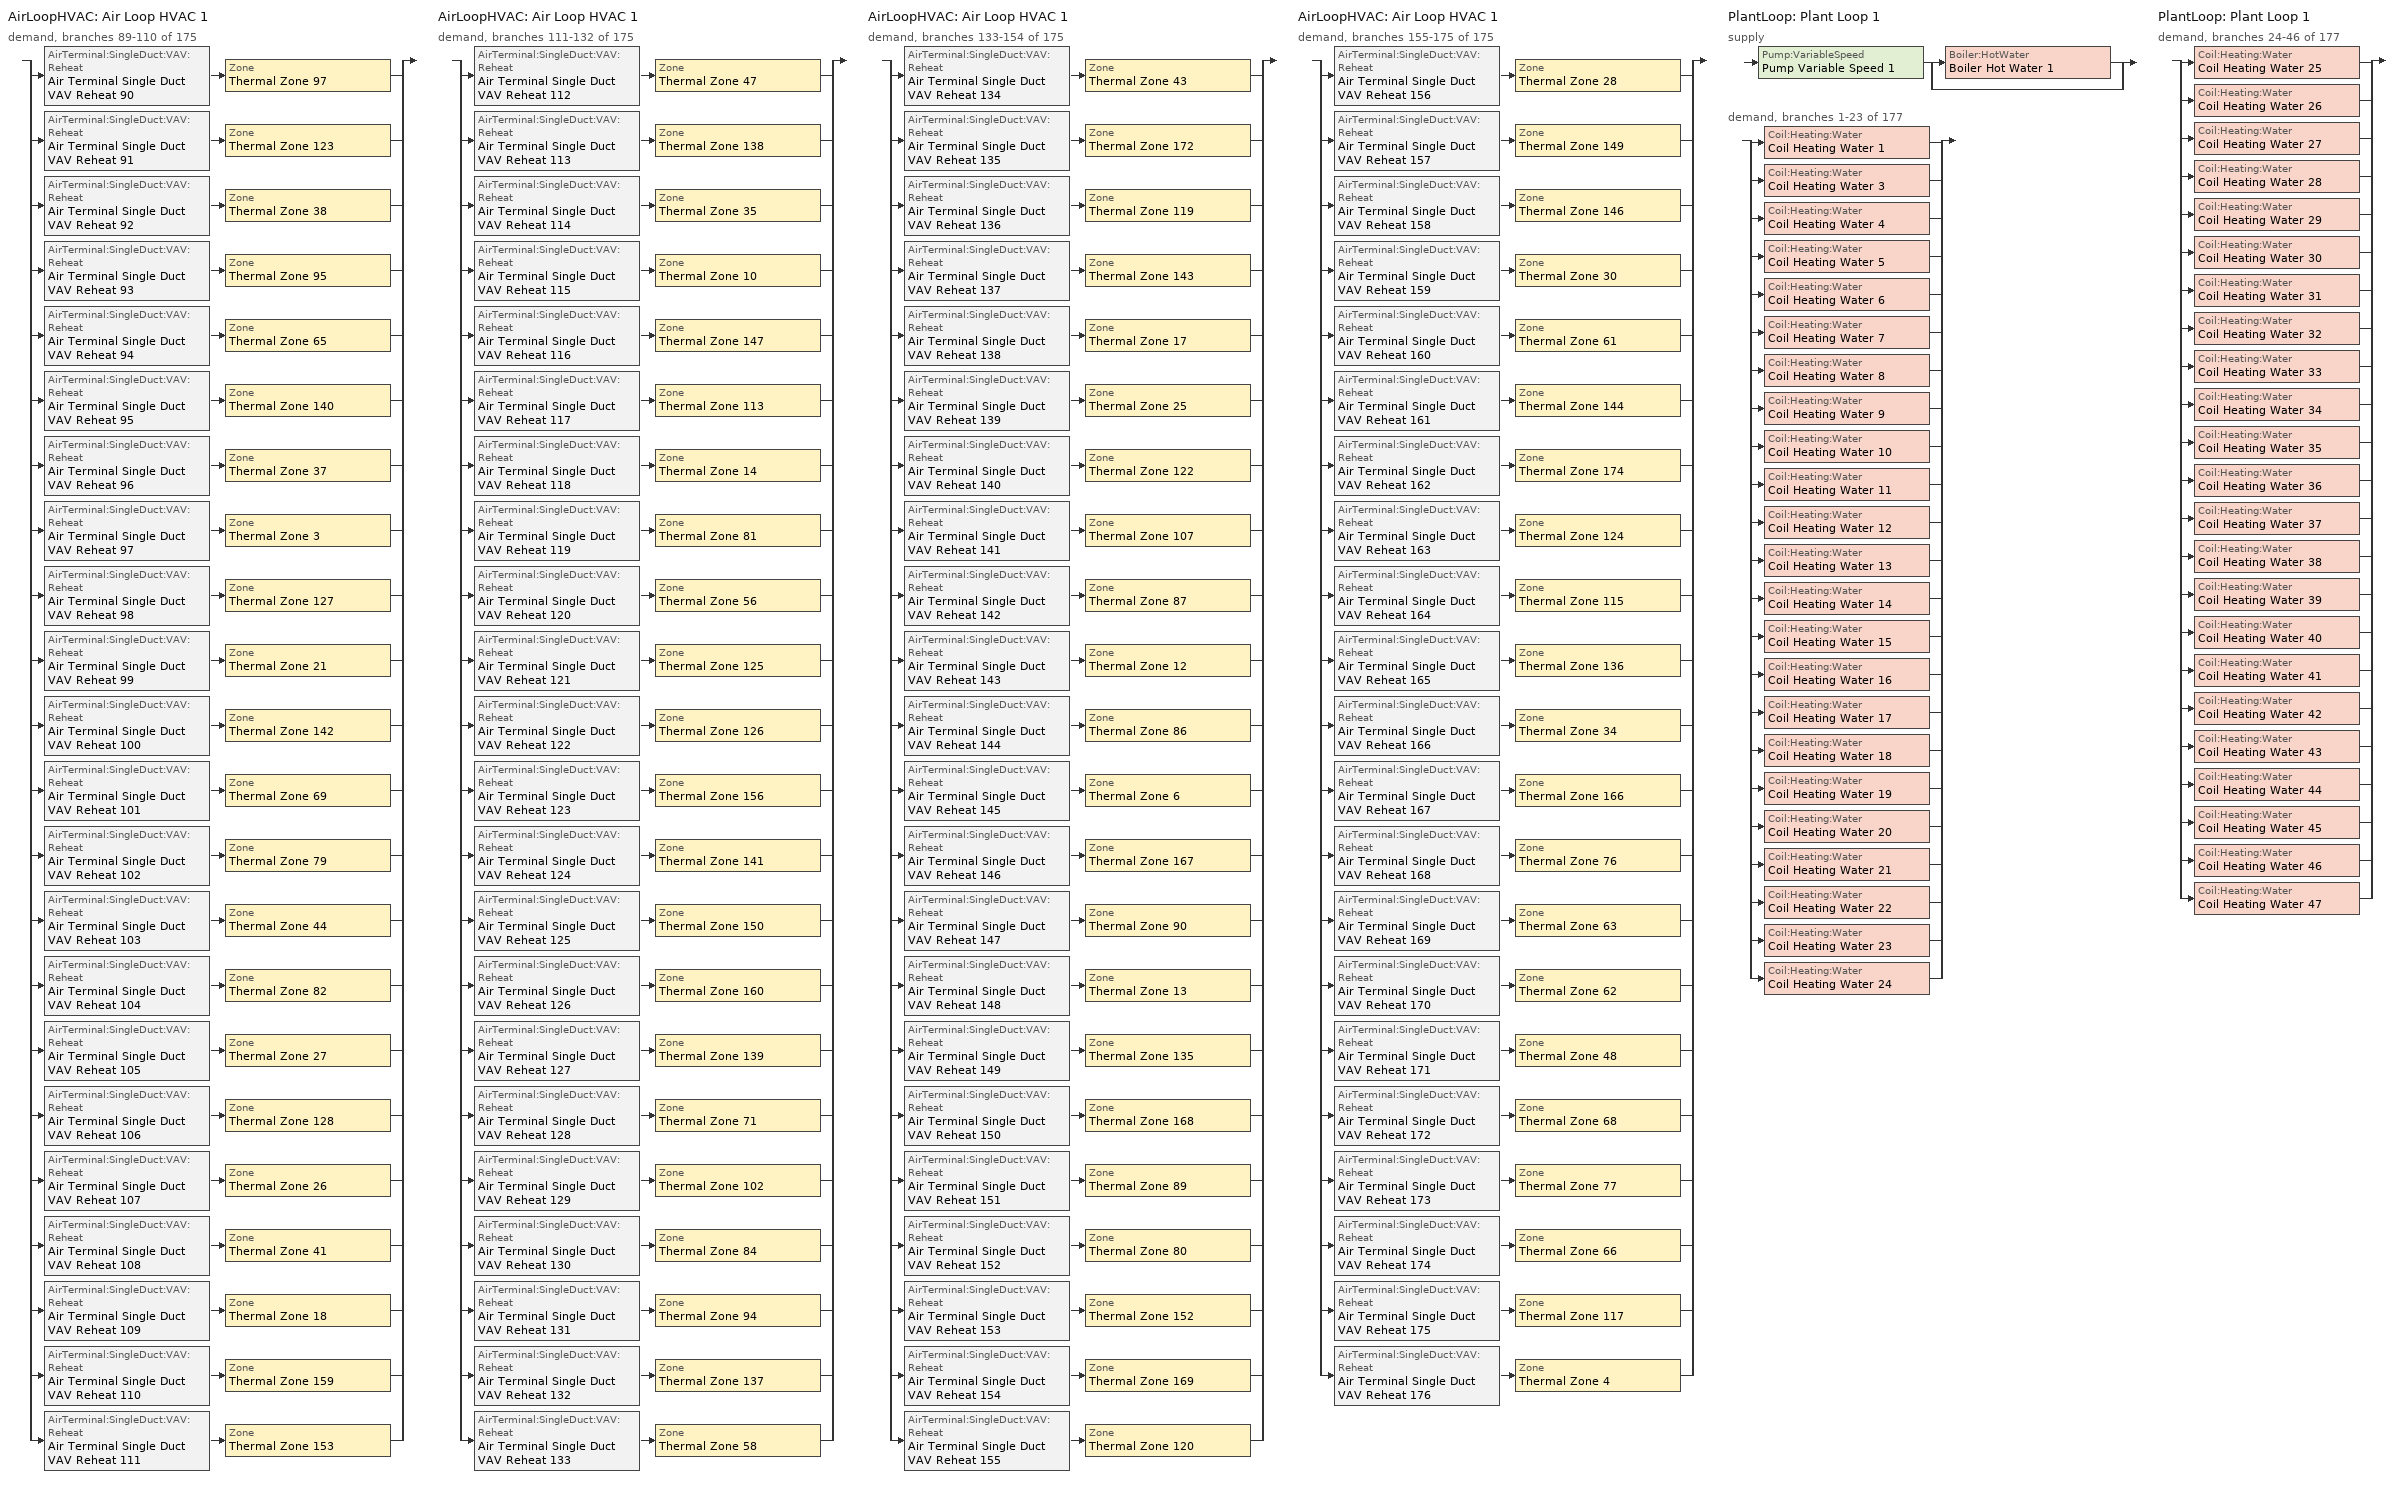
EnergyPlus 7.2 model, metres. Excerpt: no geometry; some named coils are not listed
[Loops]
AirLoopHVAC 'Air Loop HVAC 1'
 demand, branches 89-110 of 175: split
  | AirTerminal:SingleDuct:VAV:Reheat 'Air Terminal Single Duct VAV Reheat 90' > Zone 'Thermal Zone 97'
  | AirTerminal:SingleDuct:VAV:Reheat 'Air Terminal Single Duct VAV Reheat 91' > Zone 'Thermal Zone 123'
  | AirTerminal:SingleDuct:VAV:Reheat 'Air Terminal Single Duct VAV Reheat 92' > Zone 'Thermal Zone 38'
  | AirTerminal:SingleDuct:VAV:Reheat 'Air Terminal Single Duct VAV Reheat 93' > Zone 'Thermal Zone 95'
  | AirTerminal:SingleDuct:VAV:Reheat 'Air Terminal Single Duct VAV Reheat 94' > Zone 'Thermal Zone 65'
  | AirTerminal:SingleDuct:VAV:Reheat 'Air Terminal Single Duct VAV Reheat 95' > Zone 'Thermal Zone 140'
  | AirTerminal:SingleDuct:VAV:Reheat 'Air Terminal Single Duct VAV Reheat 96' > Zone 'Thermal Zone 37'
  | AirTerminal:SingleDuct:VAV:Reheat 'Air Terminal Single Duct VAV Reheat 97' > Zone 'Thermal Zone 3'
  | AirTerminal:SingleDuct:VAV:Reheat 'Air Terminal Single Duct VAV Reheat 98' > Zone 'Thermal Zone 127'
  | AirTerminal:SingleDuct:VAV:Reheat 'Air Terminal Single Duct VAV Reheat 99' > Zone 'Thermal Zone 21'
  | AirTerminal:SingleDuct:VAV:Reheat 'Air Terminal Single Duct VAV Reheat 100' > Zone 'Thermal Zone 142'
  | AirTerminal:SingleDuct:VAV:Reheat 'Air Terminal Single Duct VAV Reheat 101' > Zone 'Thermal Zone 69'
  | AirTerminal:SingleDuct:VAV:Reheat 'Air Terminal Single Duct VAV Reheat 102' > Zone 'Thermal Zone 79'
  | AirTerminal:SingleDuct:VAV:Reheat 'Air Terminal Single Duct VAV Reheat 103' > Zone 'Thermal Zone 44'
  | AirTerminal:SingleDuct:VAV:Reheat 'Air Terminal Single Duct VAV Reheat 104' > Zone 'Thermal Zone 82'
  | AirTerminal:SingleDuct:VAV:Reheat 'Air Terminal Single Duct VAV Reheat 105' > Zone 'Thermal Zone 27'
  | AirTerminal:SingleDuct:VAV:Reheat 'Air Terminal Single Duct VAV Reheat 106' > Zone 'Thermal Zone 128'
  | AirTerminal:SingleDuct:VAV:Reheat 'Air Terminal Single Duct VAV Reheat 107' > Zone 'Thermal Zone 26'
  | AirTerminal:SingleDuct:VAV:Reheat 'Air Terminal Single Duct VAV Reheat 108' > Zone 'Thermal Zone 41'
  | AirTerminal:SingleDuct:VAV:Reheat 'Air Terminal Single Duct VAV Reheat 109' > Zone 'Thermal Zone 18'
  | AirTerminal:SingleDuct:VAV:Reheat 'Air Terminal Single Duct VAV Reheat 110' > Zone 'Thermal Zone 159'
  | AirTerminal:SingleDuct:VAV:Reheat 'Air Terminal Single Duct VAV Reheat 111' > Zone 'Thermal Zone 153'
AirLoopHVAC 'Air Loop HVAC 1'
 demand, branches 111-132 of 175: split
  | AirTerminal:SingleDuct:VAV:Reheat 'Air Terminal Single Duct VAV Reheat 112' > Zone 'Thermal Zone 47'
  | AirTerminal:SingleDuct:VAV:Reheat 'Air Terminal Single Duct VAV Reheat 113' > Zone 'Thermal Zone 138'
  | AirTerminal:SingleDuct:VAV:Reheat 'Air Terminal Single Duct VAV Reheat 114' > Zone 'Thermal Zone 35'
  | AirTerminal:SingleDuct:VAV:Reheat 'Air Terminal Single Duct VAV Reheat 115' > Zone 'Thermal Zone 10'
  | AirTerminal:SingleDuct:VAV:Reheat 'Air Terminal Single Duct VAV Reheat 116' > Zone 'Thermal Zone 147'
  | AirTerminal:SingleDuct:VAV:Reheat 'Air Terminal Single Duct VAV Reheat 117' > Zone 'Thermal Zone 113'
  | AirTerminal:SingleDuct:VAV:Reheat 'Air Terminal Single Duct VAV Reheat 118' > Zone 'Thermal Zone 14'
  | AirTerminal:SingleDuct:VAV:Reheat 'Air Terminal Single Duct VAV Reheat 119' > Zone 'Thermal Zone 81'
  | AirTerminal:SingleDuct:VAV:Reheat 'Air Terminal Single Duct VAV Reheat 120' > Zone 'Thermal Zone 56'
  | AirTerminal:SingleDuct:VAV:Reheat 'Air Terminal Single Duct VAV Reheat 121' > Zone 'Thermal Zone 125'
  | AirTerminal:SingleDuct:VAV:Reheat 'Air Terminal Single Duct VAV Reheat 122' > Zone 'Thermal Zone 126'
  | AirTerminal:SingleDuct:VAV:Reheat 'Air Terminal Single Duct VAV Reheat 123' > Zone 'Thermal Zone 156'
  | AirTerminal:SingleDuct:VAV:Reheat 'Air Terminal Single Duct VAV Reheat 124' > Zone 'Thermal Zone 141'
  | AirTerminal:SingleDuct:VAV:Reheat 'Air Terminal Single Duct VAV Reheat 125' > Zone 'Thermal Zone 150'
  | AirTerminal:SingleDuct:VAV:Reheat 'Air Terminal Single Duct VAV Reheat 126' > Zone 'Thermal Zone 160'
  | AirTerminal:SingleDuct:VAV:Reheat 'Air Terminal Single Duct VAV Reheat 127' > Zone 'Thermal Zone 139'
  | AirTerminal:SingleDuct:VAV:Reheat 'Air Terminal Single Duct VAV Reheat 128' > Zone 'Thermal Zone 71'
  | AirTerminal:SingleDuct:VAV:Reheat 'Air Terminal Single Duct VAV Reheat 129' > Zone 'Thermal Zone 102'
  | AirTerminal:SingleDuct:VAV:Reheat 'Air Terminal Single Duct VAV Reheat 130' > Zone 'Thermal Zone 84'
  | AirTerminal:SingleDuct:VAV:Reheat 'Air Terminal Single Duct VAV Reheat 131' > Zone 'Thermal Zone 94'
  | AirTerminal:SingleDuct:VAV:Reheat 'Air Terminal Single Duct VAV Reheat 132' > Zone 'Thermal Zone 137'
  | AirTerminal:SingleDuct:VAV:Reheat 'Air Terminal Single Duct VAV Reheat 133' > Zone 'Thermal Zone 58'
AirLoopHVAC 'Air Loop HVAC 1'
 demand, branches 133-154 of 175: split
  | AirTerminal:SingleDuct:VAV:Reheat 'Air Terminal Single Duct VAV Reheat 134' > Zone 'Thermal Zone 43'
  | AirTerminal:SingleDuct:VAV:Reheat 'Air Terminal Single Duct VAV Reheat 135' > Zone 'Thermal Zone 172'
  | AirTerminal:SingleDuct:VAV:Reheat 'Air Terminal Single Duct VAV Reheat 136' > Zone 'Thermal Zone 119'
  | AirTerminal:SingleDuct:VAV:Reheat 'Air Terminal Single Duct VAV Reheat 137' > Zone 'Thermal Zone 143'
  | AirTerminal:SingleDuct:VAV:Reheat 'Air Terminal Single Duct VAV Reheat 138' > Zone 'Thermal Zone 17'
  | AirTerminal:SingleDuct:VAV:Reheat 'Air Terminal Single Duct VAV Reheat 139' > Zone 'Thermal Zone 25'
  | AirTerminal:SingleDuct:VAV:Reheat 'Air Terminal Single Duct VAV Reheat 140' > Zone 'Thermal Zone 122'
  | AirTerminal:SingleDuct:VAV:Reheat 'Air Terminal Single Duct VAV Reheat 141' > Zone 'Thermal Zone 107'
  | AirTerminal:SingleDuct:VAV:Reheat 'Air Terminal Single Duct VAV Reheat 142' > Zone 'Thermal Zone 87'
  | AirTerminal:SingleDuct:VAV:Reheat 'Air Terminal Single Duct VAV Reheat 143' > Zone 'Thermal Zone 12'
  | AirTerminal:SingleDuct:VAV:Reheat 'Air Terminal Single Duct VAV Reheat 144' > Zone 'Thermal Zone 86'
  | AirTerminal:SingleDuct:VAV:Reheat 'Air Terminal Single Duct VAV Reheat 145' > Zone 'Thermal Zone 6'
  | AirTerminal:SingleDuct:VAV:Reheat 'Air Terminal Single Duct VAV Reheat 146' > Zone 'Thermal Zone 167'
  | AirTerminal:SingleDuct:VAV:Reheat 'Air Terminal Single Duct VAV Reheat 147' > Zone 'Thermal Zone 90'
  | AirTerminal:SingleDuct:VAV:Reheat 'Air Terminal Single Duct VAV Reheat 148' > Zone 'Thermal Zone 13'
  | AirTerminal:SingleDuct:VAV:Reheat 'Air Terminal Single Duct VAV Reheat 149' > Zone 'Thermal Zone 135'
  | AirTerminal:SingleDuct:VAV:Reheat 'Air Terminal Single Duct VAV Reheat 150' > Zone 'Thermal Zone 168'
  | AirTerminal:SingleDuct:VAV:Reheat 'Air Terminal Single Duct VAV Reheat 151' > Zone 'Thermal Zone 89'
  | AirTerminal:SingleDuct:VAV:Reheat 'Air Terminal Single Duct VAV Reheat 152' > Zone 'Thermal Zone 80'
  | AirTerminal:SingleDuct:VAV:Reheat 'Air Terminal Single Duct VAV Reheat 153' > Zone 'Thermal Zone 152'
  | AirTerminal:SingleDuct:VAV:Reheat 'Air Terminal Single Duct VAV Reheat 154' > Zone 'Thermal Zone 169'
  | AirTerminal:SingleDuct:VAV:Reheat 'Air Terminal Single Duct VAV Reheat 155' > Zone 'Thermal Zone 120'
AirLoopHVAC 'Air Loop HVAC 1'
 demand, branches 155-175 of 175: split
  | AirTerminal:SingleDuct:VAV:Reheat 'Air Terminal Single Duct VAV Reheat 156' > Zone 'Thermal Zone 28'
  | AirTerminal:SingleDuct:VAV:Reheat 'Air Terminal Single Duct VAV Reheat 157' > Zone 'Thermal Zone 149'
  | AirTerminal:SingleDuct:VAV:Reheat 'Air Terminal Single Duct VAV Reheat 158' > Zone 'Thermal Zone 146'
  | AirTerminal:SingleDuct:VAV:Reheat 'Air Terminal Single Duct VAV Reheat 159' > Zone 'Thermal Zone 30'
  | AirTerminal:SingleDuct:VAV:Reheat 'Air Terminal Single Duct VAV Reheat 160' > Zone 'Thermal Zone 61'
  | AirTerminal:SingleDuct:VAV:Reheat 'Air Terminal Single Duct VAV Reheat 161' > Zone 'Thermal Zone 144'
  | AirTerminal:SingleDuct:VAV:Reheat 'Air Terminal Single Duct VAV Reheat 162' > Zone 'Thermal Zone 174'
  | AirTerminal:SingleDuct:VAV:Reheat 'Air Terminal Single Duct VAV Reheat 163' > Zone 'Thermal Zone 124'
  | AirTerminal:SingleDuct:VAV:Reheat 'Air Terminal Single Duct VAV Reheat 164' > Zone 'Thermal Zone 115'
  | AirTerminal:SingleDuct:VAV:Reheat 'Air Terminal Single Duct VAV Reheat 165' > Zone 'Thermal Zone 136'
  | AirTerminal:SingleDuct:VAV:Reheat 'Air Terminal Single Duct VAV Reheat 166' > Zone 'Thermal Zone 34'
  | AirTerminal:SingleDuct:VAV:Reheat 'Air Terminal Single Duct VAV Reheat 167' > Zone 'Thermal Zone 166'
  | AirTerminal:SingleDuct:VAV:Reheat 'Air Terminal Single Duct VAV Reheat 168' > Zone 'Thermal Zone 76'
  | AirTerminal:SingleDuct:VAV:Reheat 'Air Terminal Single Duct VAV Reheat 169' > Zone 'Thermal Zone 63'
  | AirTerminal:SingleDuct:VAV:Reheat 'Air Terminal Single Duct VAV Reheat 170' > Zone 'Thermal Zone 62'
  | AirTerminal:SingleDuct:VAV:Reheat 'Air Terminal Single Duct VAV Reheat 171' > Zone 'Thermal Zone 48'
  | AirTerminal:SingleDuct:VAV:Reheat 'Air Terminal Single Duct VAV Reheat 172' > Zone 'Thermal Zone 68'
  | AirTerminal:SingleDuct:VAV:Reheat 'Air Terminal Single Duct VAV Reheat 173' > Zone 'Thermal Zone 77'
  | AirTerminal:SingleDuct:VAV:Reheat 'Air Terminal Single Duct VAV Reheat 174' > Zone 'Thermal Zone 66'
  | AirTerminal:SingleDuct:VAV:Reheat 'Air Terminal Single Duct VAV Reheat 175' > Zone 'Thermal Zone 117'
  | AirTerminal:SingleDuct:VAV:Reheat 'Air Terminal Single Duct VAV Reheat 176' > Zone 'Thermal Zone 4'
PlantLoop 'Plant Loop 1'
 supply: Pump:VariableSpeed 'Pump Variable Speed 1' > split
  | Boiler:HotWater 'Boiler Hot Water 1'
  | bypass
 demand, branches 1-23 of 177: split
  | Coil:Heating:Water 'Coil Heating Water 1'
  | Coil:Heating:Water 'Coil Heating Water 3'
  | Coil:Heating:Water 'Coil Heating Water 4'
  | Coil:Heating:Water 'Coil Heating Water 5'
  | Coil:Heating:Water 'Coil Heating Water 6'
  | Coil:Heating:Water 'Coil Heating Water 7'
  | Coil:Heating:Water 'Coil Heating Water 8'
  | Coil:Heating:Water 'Coil Heating Water 9'
  | Coil:Heating:Water 'Coil Heating Water 10'
  | Coil:Heating:Water 'Coil Heating Water 11'
  | Coil:Heating:Water 'Coil Heating Water 12'
  | Coil:Heating:Water 'Coil Heating Water 13'
  | Coil:Heating:Water 'Coil Heating Water 14'
  | Coil:Heating:Water 'Coil Heating Water 15'
  | Coil:Heating:Water 'Coil Heating Water 16'
  | Coil:Heating:Water 'Coil Heating Water 17'
  | Coil:Heating:Water 'Coil Heating Water 18'
  | Coil:Heating:Water 'Coil Heating Water 19'
  | Coil:Heating:Water 'Coil Heating Water 20'
  | Coil:Heating:Water 'Coil Heating Water 21'
  | Coil:Heating:Water 'Coil Heating Water 22'
  | Coil:Heating:Water 'Coil Heating Water 23'
  | Coil:Heating:Water 'Coil Heating Water 24'
PlantLoop 'Plant Loop 1'
 demand, branches 24-46 of 177: split
  | Coil:Heating:Water 'Coil Heating Water 25'
  | Coil:Heating:Water 'Coil Heating Water 26'
  | Coil:Heating:Water 'Coil Heating Water 27'
  | Coil:Heating:Water 'Coil Heating Water 28'
  | Coil:Heating:Water 'Coil Heating Water 29'
  | Coil:Heating:Water 'Coil Heating Water 30'
  | Coil:Heating:Water 'Coil Heating Water 31'
  | Coil:Heating:Water 'Coil Heating Water 32'
  | Coil:Heating:Water 'Coil Heating Water 33'
  | Coil:Heating:Water 'Coil Heating Water 34'
  | Coil:Heating:Water 'Coil Heating Water 35'
  | Coil:Heating:Water 'Coil Heating Water 36'
  | Coil:Heating:Water 'Coil Heating Water 37'
  | Coil:Heating:Water 'Coil Heating Water 38'
  | Coil:Heating:Water 'Coil Heating Water 39'
  | Coil:Heating:Water 'Coil Heating Water 40'
  | Coil:Heating:Water 'Coil Heating Water 41'
  | Coil:Heating:Water 'Coil Heating Water 42'
  | Coil:Heating:Water 'Coil Heating Water 43'
  | Coil:Heating:Water 'Coil Heating Water 44'
  | Coil:Heating:Water 'Coil Heating Water 45'
  | Coil:Heating:Water 'Coil Heating Water 46'
  | Coil:Heating:Water 'Coil Heating Water 47'
[Coil:Heating:Water] Availability Schedule=Always_On; U-Factor Times Area Value {W/K}=Autosize; Maximum Water Flow Rate {m3/s}=Autosize; Performance Input Method=UFactorTimesAreaAndDesignWaterFlowRate; Rated Capacity {W}=Autosize; Rated Inlet Water Temperature {C}=82.2; Rated Inlet Air Temperature {C}=16.6; Rated Outlet Water Temperature {C}=71.1; Rated Outlet Air Temperature {C}=32.2; Rated Ratio for Air and Water Convection=0.5
Coil Heating Water 3; Coil Heating Water 4; Coil Heating Water 5; Coil Heating Water 6; Coil Heating Water 7; Coil Heating Water 8; Coil Heating Water 9; Coil Heating Water 10; Coil Heating Water 11; Coil Heating Water 12; Coil Heating Water 13; Coil Heating Water 14; Coil Heating Water 15; Coil Heating Water 16; Coil Heating Water 17; Coil Heating Water 18; Coil Heating Water 19; Coil Heating Water 20; Coil Heating Water 21; Coil Heating Water 22; Coil Heating Water 23; Coil Heating Water 24; Coil Heating Water 25; Coil Heating Water 26; Coil Heating Water 27; Coil Heating Water 28; Coil Heating Water 29; Coil Heating Water 30; Coil Heating Water 31; Coil Heating Water 32; Coil Heating Water 33; Coil Heating Water 34; Coil Heating Water 35; Coil Heating Water 36; Coil Heating Water 37; Coil Heating Water 38; Coil Heating Water 39; Coil Heating Water 40; Coil Heating Water 41; Coil Heating Water 42; Coil Heating Water 43; Coil Heating Water 44; Coil Heating Water 45; Coil Heating Water 46; Coil Heating Water 47
[SetpointManager:Scheduled]
Setpoint Manager Scheduled 2: Control Variable=Temperature; Schedule=Hot_Water_Temperature
[AirTerminal:SingleDuct:VAV:Reheat] Availability Schedule=Always_On; Maximum Air Flow Rate {m3/s}=Autosize; Zone Minimum Air Flow Input Method=Constant; Constant Minimum Air Flow Fraction=0.3; Fixed Minimum Air Flow Rate {m3/s}=0.3; Maximum Hot Water or Steam Flow Rate {m3/s}=Autosize; Minimum Hot Water or Steam Flow Rate {m3/s}=0; Convergence Tolerance=0.001; Damper Heating Action=Normal; Maximum Flow per Zone Floor Area During Reheat {m3/s-m2}=Autocalculate; Maximum Flow Fraction During Reheat=Autocalculate; Maximum Reheat Air Temperature {C}=35
Name | Reheat Coil
Air Terminal Single Duct VAV Reheat 90 | Coil Heating Water 91
Air Terminal Single Duct VAV Reheat 91 | Coil Heating Water 92
Air Terminal Single Duct VAV Reheat 92 | Coil Heating Water 93
Air Terminal Single Duct VAV Reheat 93 | Coil Heating Water 94
Air Terminal Single Duct VAV Reheat 94 | Coil Heating Water 95
Air Terminal Single Duct VAV Reheat 95 | Coil Heating Water 96
Air Terminal Single Duct VAV Reheat 96 | Coil Heating Water 97
Air Terminal Single Duct VAV Reheat 97 | Coil Heating Water 98
Air Terminal Single Duct VAV Reheat 98 | Coil Heating Water 99
Air Terminal Single Duct VAV Reheat 99 | Coil Heating Water 100
Air Terminal Single Duct VAV Reheat 100 | Coil Heating Water 101
Air Terminal Single Duct VAV Reheat 101 | Coil Heating Water 102
Air Terminal Single Duct VAV Reheat 102 | Coil Heating Water 103
Air Terminal Single Duct VAV Reheat 103 | Coil Heating Water 104
Air Terminal Single Duct VAV Reheat 104 | Coil Heating Water 105
Air Terminal Single Duct VAV Reheat 105 | Coil Heating Water 106
Air Terminal Single Duct VAV Reheat 106 | Coil Heating Water 107
Air Terminal Single Duct VAV Reheat 107 | Coil Heating Water 108
Air Terminal Single Duct VAV Reheat 108 | Coil Heating Water 109
Air Terminal Single Duct VAV Reheat 109 | Coil Heating Water 110
Air Terminal Single Duct VAV Reheat 110 | Coil Heating Water 111
Air Terminal Single Duct VAV Reheat 111 | Coil Heating Water 112
Air Terminal Single Duct VAV Reheat 112 | Coil Heating Water 113
Air Terminal Single Duct VAV Reheat 113 | Coil Heating Water 114
Air Terminal Single Duct VAV Reheat 114 | Coil Heating Water 115
Air Terminal Single Duct VAV Reheat 115 | Coil Heating Water 116
Air Terminal Single Duct VAV Reheat 116 | Coil Heating Water 117
Air Terminal Single Duct VAV Reheat 117 | Coil Heating Water 118
Air Terminal Single Duct VAV Reheat 118 | Coil Heating Water 119
Air Terminal Single Duct VAV Reheat 119 | Coil Heating Water 120
Air Terminal Single Duct VAV Reheat 120 | Coil Heating Water 121
Air Terminal Single Duct VAV Reheat 121 | Coil Heating Water 122
Air Terminal Single Duct VAV Reheat 122 | Coil Heating Water 123
Air Terminal Single Duct VAV Reheat 123 | Coil Heating Water 124
Air Terminal Single Duct VAV Reheat 124 | Coil Heating Water 125
Air Terminal Single Duct VAV Reheat 125 | Coil Heating Water 126
Air Terminal Single Duct VAV Reheat 126 | Coil Heating Water 127
Air Terminal Single Duct VAV Reheat 127 | Coil Heating Water 128
Air Terminal Single Duct VAV Reheat 128 | Coil Heating Water 129
Air Terminal Single Duct VAV Reheat 129 | Coil Heating Water 130
Air Terminal Single Duct VAV Reheat 130 | Coil Heating Water 131
Air Terminal Single Duct VAV Reheat 131 | Coil Heating Water 132
Air Terminal Single Duct VAV Reheat 132 | Coil Heating Water 133
Air Terminal Single Duct VAV Reheat 133 | Coil Heating Water 134
Air Terminal Single Duct VAV Reheat 134 | Coil Heating Water 135
Air Terminal Single Duct VAV Reheat 135 | Coil Heating Water 136
Air Terminal Single Duct VAV Reheat 136 | Coil Heating Water 137
Air Terminal Single Duct VAV Reheat 137 | Coil Heating Water 138
Air Terminal Single Duct VAV Reheat 138 | Coil Heating Water 139
Air Terminal Single Duct VAV Reheat 139 | Coil Heating Water 140
Air Terminal Single Duct VAV Reheat 140 | Coil Heating Water 141
Air Terminal Single Duct VAV Reheat 141 | Coil Heating Water 142
Air Terminal Single Duct VAV Reheat 142 | Coil Heating Water 143
Air Terminal Single Duct VAV Reheat 143 | Coil Heating Water 144
Air Terminal Single Duct VAV Reheat 144 | Coil Heating Water 145
Air Terminal Single Duct VAV Reheat 145 | Coil Heating Water 146
Air Terminal Single Duct VAV Reheat 146 | Coil Heating Water 147
Air Terminal Single Duct VAV Reheat 147 | Coil Heating Water 148
Air Terminal Single Duct VAV Reheat 148 | Coil Heating Water 149
Air Terminal Single Duct VAV Reheat 149 | Coil Heating Water 150
Air Terminal Single Duct VAV Reheat 150 | Coil Heating Water 151
Air Terminal Single Duct VAV Reheat 151 | Coil Heating Water 152
Air Terminal Single Duct VAV Reheat 152 | Coil Heating Water 153
Air Terminal Single Duct VAV Reheat 153 | Coil Heating Water 154
Air Terminal Single Duct VAV Reheat 154 | Coil Heating Water 155
Air Terminal Single Duct VAV Reheat 155 | Coil Heating Water 156
Air Terminal Single Duct VAV Reheat 156 | Coil Heating Water 157
Air Terminal Single Duct VAV Reheat 157 | Coil Heating Water 158
Air Terminal Single Duct VAV Reheat 158 | Coil Heating Water 159
Air Terminal Single Duct VAV Reheat 159 | Coil Heating Water 160
Air Terminal Single Duct VAV Reheat 160 | Coil Heating Water 161
Air Terminal Single Duct VAV Reheat 161 | Coil Heating Water 162
Air Terminal Single Duct VAV Reheat 162 | Coil Heating Water 163
Air Terminal Single Duct VAV Reheat 163 | Coil Heating Water 164
Air Terminal Single Duct VAV Reheat 164 | Coil Heating Water 165
Air Terminal Single Duct VAV Reheat 165 | Coil Heating Water 166
Air Terminal Single Duct VAV Reheat 166 | Coil Heating Water 167
Air Terminal Single Duct VAV Reheat 167 | Coil Heating Water 168
Air Terminal Single Duct VAV Reheat 168 | Coil Heating Water 169
Air Terminal Single Duct VAV Reheat 169 | Coil Heating Water 170
Air Terminal Single Duct VAV Reheat 170 | Coil Heating Water 171
Air Terminal Single Duct VAV Reheat 171 | Coil Heating Water 172
Air Terminal Single Duct VAV Reheat 172 | Coil Heating Water 173
Air Terminal Single Duct VAV Reheat 173 | Coil Heating Water 174
Air Terminal Single Duct VAV Reheat 174 | Coil Heating Water 175
Air Terminal Single Duct VAV Reheat 175 | Coil Heating Water 176
Air Terminal Single Duct VAV Reheat 176 | Coil Heating Water 177
[PlantLoop]
Plant Loop 1: Fluid Type=Water; Plant Equipment Operation Scheme=Plant Loop 1 Operation Scheme List; Maximum Loop Temperature {C}=100; Minimum Loop Temperature {C}=0; Maximum Loop Flow Rate {m3/s}=Autosize; Minimum Loop Flow Rate {m3/s}=0; Plant Loop Volume {m3}=Autocalculate; Load Distribution Scheme=Optimal
[PlantEquipmentOperationSchemes]
Plant Loop 1 Operation Scheme List: Control Scheme Object Type 1=PlantEquipmentOperation:HeatingLoad; Control Scheme Name 1=Plant Loop 1 Heating Operation Scheme; Control Scheme Schedule Name 1=Plant Loop 1 On Schedule
[PlantEquipmentOperation:HeatingLoad]
Plant Loop 1 Heating Operation Scheme: Load Range Lower Limit 1 {W}=0; Load Range Upper Limit 1 {W}=1000000000; Range Equipment List Name 1=Plant Loop 1 Heating Equipment List
[PlantEquipmentList]
Plant Loop 1 Heating Equipment List: Boiler:HotWater, Boiler Hot Water 1
[Sizing:Plant]
Plant Loop 1: Loop Type=Heating; Design Loop Exit Temperature {C}=82; Loop Design Temperature Difference {deltaC}=11
[Pump:VariableSpeed]
Pump Variable Speed 1: Rated Flow Rate {m3/s}=Autosize; Rated Pump Head {Pa}=179352; Rated Power Consumption {W}=Autosize; Motor Efficiency=0.9; Fraction of Motor Inefficiencies to Fluid Stream=0; Coefficient 1 of the Part Load Performance Curve=0; Coefficient 2 of the Part Load Performance Curve=1; Coefficient 3 of the Part Load Performance Curve=0; Coefficient 4 of the Part Load Performance Curve=0; Minimum Flow Rate {m3/s}=0; Pump Control Type=Intermittent
[Boiler:HotWater]
Boiler Hot Water 1: Fuel Type=NaturalGas; Nominal Capacity {W}=Autosize; Nominal Thermal Efficiency=0.66; Design Water Outlet Temperature {C}=82; Design Water Flow Rate {m3/s}=Autosize; Minimum Part Load Ratio=0; Maximum Part Load Ratio=1; Optimum Part Load Ratio=1; Water Outlet Upper Temperature Limit {C}=99; Boiler Flow Mode=ConstantFlow; Parasitic Electric Load {W}=0; Sizing Factor=1
[ZoneControl:Thermostat] Control Object Type 1=ThermostatSetpoint:DualSetpoint; Control Name 1=Thermostat Setpoint Dual Setpoint 1
Name | Zone or ZoneList | Control Type Schedule
Thermal Zone 94 Thermostat | Thermal Zone 94 | Thermal Zone 94 Thermostat Schedule
Thermal Zone 48 Thermostat | Thermal Zone 48 | Thermal Zone 48 Thermostat Schedule
Thermal Zone 38 Thermostat | Thermal Zone 38 | Thermal Zone 38 Thermostat Schedule
Thermal Zone 13 Thermostat | Thermal Zone 13 | Thermal Zone 13 Thermostat Schedule
Thermal Zone 120 Thermostat | Thermal Zone 120 | Thermal Zone 120 Thermostat Schedule
Thermal Zone 3 Thermostat | Thermal Zone 3 | Thermal Zone 3 Thermostat Schedule
Thermal Zone 84 Thermostat | Thermal Zone 84 | Thermal Zone 84 Thermostat Schedule
Thermal Zone 76 Thermostat | Thermal Zone 76 | Thermal Zone 76 Thermostat Schedule
Thermal Zone 102 Thermostat | Thermal Zone 102 | Thermal Zone 102 Thermostat Schedule
Thermal Zone 140 Thermostat | Thermal Zone 140 | Thermal Zone 140 Thermostat Schedule
Thermal Zone 68 Thermostat | Thermal Zone 68 | Thermal Zone 68 Thermostat Schedule
Thermal Zone 18 Thermostat | Thermal Zone 18 | Thermal Zone 18 Thermostat Schedule
Thermal Zone 138 Thermostat | Thermal Zone 138 | Thermal Zone 138 Thermostat Schedule
Thermal Zone 30 Thermostat | Thermal Zone 30 | Thermal Zone 30 Thermostat Schedule
Thermal Zone 6 Thermostat | Thermal Zone 6 | Thermal Zone 6 Thermostat Schedule
Thermal Zone 95 Thermostat | Thermal Zone 95 | Thermal Zone 95 Thermostat Schedule
Thermal Zone 123 Thermostat | Thermal Zone 123 | Thermal Zone 123 Thermostat Schedule
Thermal Zone 135 Thermostat | Thermal Zone 135 | Thermal Zone 135 Thermostat Schedule
Thermal Zone 107 Thermostat | Thermal Zone 107 | Thermal Zone 107 Thermostat Schedule
Thermal Zone 159 Thermostat | Thermal Zone 159 | Thermal Zone 159 Thermostat Schedule
Thermal Zone 172 Thermostat | Thermal Zone 172 | Thermal Zone 172 Thermostat Schedule
Thermal Zone 14 Thermostat | Thermal Zone 14 | Thermal Zone 14 Thermostat Schedule
Thermal Zone 137 Thermostat | Thermal Zone 137 | Thermal Zone 137 Thermostat Schedule
Thermal Zone 41 Thermostat | Thermal Zone 41 | Thermal Zone 41 Thermostat Schedule
Thermal Zone 27 Thermostat | Thermal Zone 27 | Thermal Zone 27 Thermostat Schedule
Thermal Zone 61 Thermostat | Thermal Zone 61 | Thermal Zone 61 Thermostat Schedule
Thermal Zone 150 Thermostat | Thermal Zone 150 | Thermal Zone 150 Thermostat Schedule
Thermal Zone 124 Thermostat | Thermal Zone 124 | Thermal Zone 124 Thermostat Schedule
Thermal Zone 113 Thermostat | Thermal Zone 113 | Thermal Zone 113 Thermostat Schedule
Thermal Zone 81 Thermostat | Thermal Zone 81 | Thermal Zone 81 Thermostat Schedule
Thermal Zone 63 Thermostat | Thermal Zone 63 | Thermal Zone 63 Thermostat Schedule
Thermal Zone 89 Thermostat | Thermal Zone 89 | Thermal Zone 89 Thermostat Schedule
Thermal Zone 168 Thermostat | Thermal Zone 168 | Thermal Zone 168 Thermostat Schedule
Thermal Zone 169 Thermostat | Thermal Zone 169 | Thermal Zone 169 Thermostat Schedule
Thermal Zone 56 Thermostat | Thermal Zone 56 | Thermal Zone 56 Thermostat Schedule
Thermal Zone 65 Thermostat | Thermal Zone 65 | Thermal Zone 65 Thermostat Schedule
Thermal Zone 141 Thermostat | Thermal Zone 141 | Thermal Zone 141 Thermostat Schedule
Thermal Zone 62 Thermostat | Thermal Zone 62 | Thermal Zone 62 Thermostat Schedule
Thermal Zone 87 Thermostat | Thermal Zone 87 | Thermal Zone 87 Thermostat Schedule
Thermal Zone 136 Thermostat | Thermal Zone 136 | Thermal Zone 136 Thermostat Schedule
Thermal Zone 122 Thermostat | Thermal Zone 122 | Thermal Zone 122 Thermostat Schedule
Thermal Zone 174 Thermostat | Thermal Zone 174 | Thermal Zone 174 Thermostat Schedule
Thermal Zone 147 Thermostat | Thermal Zone 147 | Thermal Zone 147 Thermostat Schedule
Thermal Zone 166 Thermostat | Thermal Zone 166 | Thermal Zone 166 Thermostat Schedule
Thermal Zone 47 Thermostat | Thermal Zone 47 | Thermal Zone 47 Thermostat Schedule
Thermal Zone 44 Thermostat | Thermal Zone 44 | Thermal Zone 44 Thermostat Schedule
Thermal Zone 152 Thermostat | Thermal Zone 152 | Thermal Zone 152 Thermostat Schedule
Thermal Zone 17 Thermostat | Thermal Zone 17 | Thermal Zone 17 Thermostat Schedule
Thermal Zone 115 Thermostat | Thermal Zone 115 | Thermal Zone 115 Thermostat Schedule
Thermal Zone 119 Thermostat | Thermal Zone 119 | Thermal Zone 119 Thermostat Schedule
Thermal Zone 125 Thermostat | Thermal Zone 125 | Thermal Zone 125 Thermostat Schedule
Thermal Zone 58 Thermostat | Thermal Zone 58 | Thermal Zone 58 Thermostat Schedule
Thermal Zone 97 Thermostat | Thermal Zone 97 | Thermal Zone 97 Thermostat Schedule
Thermal Zone 167 Thermostat | Thermal Zone 167 | Thermal Zone 167 Thermostat Schedule
Thermal Zone 71 Thermostat | Thermal Zone 71 | Thermal Zone 71 Thermostat Schedule
Thermal Zone 86 Thermostat | Thermal Zone 86 | Thermal Zone 86 Thermostat Schedule
Thermal Zone 28 Thermostat | Thermal Zone 28 | Thermal Zone 28 Thermostat Schedule
Thermal Zone 156 Thermostat | Thermal Zone 156 | Thermal Zone 156 Thermostat Schedule
Thermal Zone 139 Thermostat | Thermal Zone 139 | Thermal Zone 139 Thermostat Schedule
Thermal Zone 69 Thermostat | Thermal Zone 69 | Thermal Zone 69 Thermostat Schedule
Thermal Zone 117 Thermostat | Thermal Zone 117 | Thermal Zone 117 Thermostat Schedule
Thermal Zone 143 Thermostat | Thermal Zone 143 | Thermal Zone 143 Thermostat Schedule
Thermal Zone 153 Thermostat | Thermal Zone 153 | Thermal Zone 153 Thermostat Schedule
Thermal Zone 25 Thermostat | Thermal Zone 25 | Thermal Zone 25 Thermostat Schedule
Thermal Zone 10 Thermostat | Thermal Zone 10 | Thermal Zone 10 Thermostat Schedule
Thermal Zone 26 Thermostat | Thermal Zone 26 | Thermal Zone 26 Thermostat Schedule
Thermal Zone 149 Thermostat | Thermal Zone 149 | Thermal Zone 149 Thermostat Schedule
Thermal Zone 80 Thermostat | Thermal Zone 80 | Thermal Zone 80 Thermostat Schedule
Thermal Zone 144 Thermostat | Thermal Zone 144 | Thermal Zone 144 Thermostat Schedule
Thermal Zone 35 Thermostat | Thermal Zone 35 | Thermal Zone 35 Thermostat Schedule
Thermal Zone 43 Thermostat | Thermal Zone 43 | Thermal Zone 43 Thermostat Schedule
Thermal Zone 66 Thermostat | Thermal Zone 66 | Thermal Zone 66 Thermostat Schedule
Thermal Zone 4 Thermostat | Thermal Zone 4 | Thermal Zone 4 Thermostat Schedule
Thermal Zone 90 Thermostat | Thermal Zone 90 | Thermal Zone 90 Thermostat Schedule
Thermal Zone 82 Thermostat | Thermal Zone 82 | Thermal Zone 82 Thermostat Schedule
Thermal Zone 128 Thermostat | Thermal Zone 128 | Thermal Zone 128 Thermostat Schedule
Thermal Zone 12 Thermostat | Thermal Zone 12 | Thermal Zone 12 Thermostat Schedule
Thermal Zone 77 Thermostat | Thermal Zone 77 | Thermal Zone 77 Thermostat Schedule
Thermal Zone 146 Thermostat | Thermal Zone 146 | Thermal Zone 146 Thermostat Schedule
Thermal Zone 160 Thermostat | Thermal Zone 160 | Thermal Zone 160 Thermostat Schedule
Thermal Zone 34 Thermostat | Thermal Zone 34 | Thermal Zone 34 Thermostat Schedule
Thermal Zone 142 Thermostat | Thermal Zone 142 | Thermal Zone 142 Thermostat Schedule
Thermal Zone 126 Thermostat | Thermal Zone 126 | Thermal Zone 126 Thermostat Schedule
Thermal Zone 37 Thermostat | Thermal Zone 37 | Thermal Zone 37 Thermostat Schedule
Thermal Zone 79 Thermostat | Thermal Zone 79 | Thermal Zone 79 Thermostat Schedule
Thermal Zone 127 Thermostat | Thermal Zone 127 | Thermal Zone 127 Thermostat Schedule
Thermal Zone 21 Thermostat | Thermal Zone 21 | Thermal Zone 21 Thermostat Schedule
[ThermostatSetpoint:DualSetpoint]
Thermostat Setpoint Dual Setpoint 1: Heating Setpoint Temperature Schedule=Heating Sch; Cooling Setpoint Temperature Schedule=Cooling Sch
[Zone equipment]
Thermal Zone 94: Air Terminal Single Duct VAV Reheat 131
Thermal Zone 48: Air Terminal Single Duct VAV Reheat 171
Thermal Zone 38: Air Terminal Single Duct VAV Reheat 92
Thermal Zone 13: Air Terminal Single Duct VAV Reheat 148
Thermal Zone 120: Air Terminal Single Duct VAV Reheat 155
Thermal Zone 3: Air Terminal Single Duct VAV Reheat 97
Thermal Zone 84: Air Terminal Single Duct VAV Reheat 130
Thermal Zone 76: Air Terminal Single Duct VAV Reheat 168
Thermal Zone 102: Air Terminal Single Duct VAV Reheat 129
Thermal Zone 140: Air Terminal Single Duct VAV Reheat 95
Thermal Zone 68: Air Terminal Single Duct VAV Reheat 172
Thermal Zone 18: Air Terminal Single Duct VAV Reheat 109
Thermal Zone 138: Air Terminal Single Duct VAV Reheat 113
Thermal Zone 30: Air Terminal Single Duct VAV Reheat 159
Thermal Zone 6: Air Terminal Single Duct VAV Reheat 145
Thermal Zone 95: Air Terminal Single Duct VAV Reheat 93
Thermal Zone 123: Air Terminal Single Duct VAV Reheat 91
Thermal Zone 135: Air Terminal Single Duct VAV Reheat 149
Thermal Zone 107: Air Terminal Single Duct VAV Reheat 141
Thermal Zone 159: Air Terminal Single Duct VAV Reheat 110
Thermal Zone 172: Air Terminal Single Duct VAV Reheat 135
Thermal Zone 14: Air Terminal Single Duct VAV Reheat 118
Thermal Zone 137: Air Terminal Single Duct VAV Reheat 132
Thermal Zone 41: Air Terminal Single Duct VAV Reheat 108
Thermal Zone 27: Air Terminal Single Duct VAV Reheat 105
Thermal Zone 61: Air Terminal Single Duct VAV Reheat 160
Thermal Zone 150: Air Terminal Single Duct VAV Reheat 125
Thermal Zone 124: Air Terminal Single Duct VAV Reheat 163
Thermal Zone 113: Air Terminal Single Duct VAV Reheat 117
Thermal Zone 81: Air Terminal Single Duct VAV Reheat 119
Thermal Zone 63: Air Terminal Single Duct VAV Reheat 169
Thermal Zone 89: Air Terminal Single Duct VAV Reheat 151
Thermal Zone 168: Air Terminal Single Duct VAV Reheat 150
Thermal Zone 169: Air Terminal Single Duct VAV Reheat 154
Thermal Zone 56: Air Terminal Single Duct VAV Reheat 120
Thermal Zone 65: Air Terminal Single Duct VAV Reheat 94
Thermal Zone 141: Air Terminal Single Duct VAV Reheat 124
Thermal Zone 62: Air Terminal Single Duct VAV Reheat 170
Thermal Zone 87: Air Terminal Single Duct VAV Reheat 142
Thermal Zone 136: Air Terminal Single Duct VAV Reheat 165
Thermal Zone 122: Air Terminal Single Duct VAV Reheat 140
Thermal Zone 174: Air Terminal Single Duct VAV Reheat 162
Thermal Zone 147: Air Terminal Single Duct VAV Reheat 116
Thermal Zone 166: Air Terminal Single Duct VAV Reheat 167
Thermal Zone 47: Air Terminal Single Duct VAV Reheat 112
Thermal Zone 44: Air Terminal Single Duct VAV Reheat 103
Thermal Zone 152: Air Terminal Single Duct VAV Reheat 153
Thermal Zone 17: Air Terminal Single Duct VAV Reheat 138
Thermal Zone 115: Air Terminal Single Duct VAV Reheat 164
Thermal Zone 119: Air Terminal Single Duct VAV Reheat 136
Thermal Zone 125: Air Terminal Single Duct VAV Reheat 121
Thermal Zone 58: Air Terminal Single Duct VAV Reheat 133
Thermal Zone 97: Air Terminal Single Duct VAV Reheat 90
Thermal Zone 167: Air Terminal Single Duct VAV Reheat 146
Thermal Zone 71: Air Terminal Single Duct VAV Reheat 128
Thermal Zone 86: Air Terminal Single Duct VAV Reheat 144
Thermal Zone 28: Air Terminal Single Duct VAV Reheat 156
Thermal Zone 156: Air Terminal Single Duct VAV Reheat 123
Thermal Zone 139: Air Terminal Single Duct VAV Reheat 127
Thermal Zone 69: Air Terminal Single Duct VAV Reheat 101
Thermal Zone 117: Air Terminal Single Duct VAV Reheat 175
Thermal Zone 143: Air Terminal Single Duct VAV Reheat 137
Thermal Zone 153: Air Terminal Single Duct VAV Reheat 111
Thermal Zone 25: Air Terminal Single Duct VAV Reheat 139
Thermal Zone 10: Air Terminal Single Duct VAV Reheat 115
Thermal Zone 26: Air Terminal Single Duct VAV Reheat 107
Thermal Zone 149: Air Terminal Single Duct VAV Reheat 157
Thermal Zone 80: Air Terminal Single Duct VAV Reheat 152
Thermal Zone 144: Air Terminal Single Duct VAV Reheat 161
Thermal Zone 35: Air Terminal Single Duct VAV Reheat 114
Thermal Zone 43: Air Terminal Single Duct VAV Reheat 134
Thermal Zone 66: Air Terminal Single Duct VAV Reheat 174
Thermal Zone 4: Air Terminal Single Duct VAV Reheat 176
Thermal Zone 90: Air Terminal Single Duct VAV Reheat 147
Thermal Zone 82: Air Terminal Single Duct VAV Reheat 104
Thermal Zone 128: Air Terminal Single Duct VAV Reheat 106
Thermal Zone 12: Air Terminal Single Duct VAV Reheat 143
Thermal Zone 77: Air Terminal Single Duct VAV Reheat 173
Thermal Zone 146: Air Terminal Single Duct VAV Reheat 158
Thermal Zone 160: Air Terminal Single Duct VAV Reheat 126
Thermal Zone 34: Air Terminal Single Duct VAV Reheat 166
Thermal Zone 142: Air Terminal Single Duct VAV Reheat 100
Thermal Zone 126: Air Terminal Single Duct VAV Reheat 122
Thermal Zone 37: Air Terminal Single Duct VAV Reheat 96
Thermal Zone 79: Air Terminal Single Duct VAV Reheat 102
Thermal Zone 127: Air Terminal Single Duct VAV Reheat 98
Thermal Zone 21: Air Terminal Single Duct VAV Reheat 99
[Sizing:Zone] Zone Cooling Design Supply Air Temperature Input Method=SupplyAirTemperature; Zone Cooling Design Supply Air Temperature {C}=14; Zone Heating Design Supply Air Temperature Input Method=SupplyAirTemperature; Zone Heating Design Supply Air Temperature {C}=40; Zone Cooling Design Supply Air Humidity Ratio {kgWater/kgDryAir}=0.0085; Zone Heating Design Supply Air Humidity Ratio {kgWater/kgDryAir}=0.008; Cooling Design Air Flow Method=DesignDay; Cooling Design Air Flow Rate {m3/s}=0; Cooling Minimum Air Flow per Zone Floor Area {m3/s-m2}=0.000762; Cooling Minimum Air Flow {m3/s}=0; Cooling Minimum Air Flow Fraction=0; Heating Design Air Flow Method=DesignDay; Heating Design Air Flow Rate {m3/s}=0; Heating Maximum Air Flow per Zone Floor Area {m3/s-m2}=0.002032; Heating Maximum Air Flow {m3/s}=0.141576; Heating Maximum Air Flow Fraction=0.3
Thermal Zone 94; Thermal Zone 48; Thermal Zone 38; Thermal Zone 13; Thermal Zone 120; Thermal Zone 3; Thermal Zone 84; Thermal Zone 76; Thermal Zone 102; Thermal Zone 140; Thermal Zone 68; Thermal Zone 18; Thermal Zone 138; Thermal Zone 30; Thermal Zone 6; Thermal Zone 95; Thermal Zone 123; Thermal Zone 135; Thermal Zone 107; Thermal Zone 159; Thermal Zone 172; Thermal Zone 14; Thermal Zone 137; Thermal Zone 41; Thermal Zone 27; Thermal Zone 61; Thermal Zone 150; Thermal Zone 124; Thermal Zone 113; Thermal Zone 81; Thermal Zone 63; Thermal Zone 89; Thermal Zone 168; Thermal Zone 169; Thermal Zone 56; Thermal Zone 65; Thermal Zone 141; Thermal Zone 62; Thermal Zone 87; Thermal Zone 136; Thermal Zone 122; Thermal Zone 174; Thermal Zone 147; Thermal Zone 166; Thermal Zone 47; Thermal Zone 44; Thermal Zone 152; Thermal Zone 17; Thermal Zone 115; Thermal Zone 119; Thermal Zone 125; Thermal Zone 58; Thermal Zone 97; Thermal Zone 167; Thermal Zone 71; Thermal Zone 86; Thermal Zone 28; Thermal Zone 156; Thermal Zone 139; Thermal Zone 69; Thermal Zone 117; Thermal Zone 143; Thermal Zone 153; Thermal Zone 25; Thermal Zone 10; Thermal Zone 26; Thermal Zone 149; Thermal Zone 80; Thermal Zone 144; Thermal Zone 35; Thermal Zone 43; Thermal Zone 66; Thermal Zone 4; Thermal Zone 90; Thermal Zone 82; Thermal Zone 128; Thermal Zone 12; Thermal Zone 77; Thermal Zone 146; Thermal Zone 160; Thermal Zone 34; Thermal Zone 142; Thermal Zone 126; Thermal Zone 37; Thermal Zone 79; Thermal Zone 127; Thermal Zone 21
[Schedule:Day:Interval]
Cooling Sch Default: No, 24:00, 28
Always_On_Summer_Design_Day; Always_On_Default; Always_On_Winter_Design_Day: No, 24:00, 1
Hot_Water_Temperature_Winter_Design_Day; Hot_Water_Temperature_Summer_Design_Day; Hot_Water_Temperature_Default: No, 24:00, 67
Heating Sch Default: No, 24:00, 24
[Schedule:Week:Daily]
Schedule:Week:Daily {0c14c32b-ea21-4fe1-900f-fccaa1668cd5}: Always_On_Default, Always_On_Default, Always_On_Default, Always_On_Default, Always_On_Default, Always_On_Default, Always_On_Default, Always_On_Default, Always_On_Summer_Design_Day, Always_On_Winter_Design_Day, Always_On_Default, Always_On_Default
Schedule:Week:Daily {df4c7388-061f-48a5-a5f8-0a9cab25039e}: Hot_Water_Temperature_Default, Hot_Water_Temperature_Default, Hot_Water_Temperature_Default, Hot_Water_Temperature_Default, Hot_Water_Temperature_Default, Hot_Water_Temperature_Default, Hot_Water_Temperature_Default, Hot_Water_Temperature_Default, Hot_Water_Temperature_Summer_Design_Day, Hot_Water_Temperature_Winter_Design_Day, Hot_Water_Temperature_Default, Hot_Water_Temperature_Default
Schedule:Week:Daily {2d7f4279-ca95-4566-9694-2e1989eb9d36}: Cooling Sch Default, Cooling Sch Default, Cooling Sch Default, Cooling Sch Default, Cooling Sch Default, Cooling Sch Default, Cooling Sch Default, Cooling Sch Default, Cooling Sch Default, Cooling Sch Default, Cooling Sch Default, Cooling Sch Default
Schedule:Week:Daily {06398736-c0c7-4eb8-92aa-11e6fed18de9}: Heating Sch Default, Heating Sch Default, Heating Sch Default, Heating Sch Default, Heating Sch Default, Heating Sch Default, Heating Sch Default, Heating Sch Default, Heating Sch Default, Heating Sch Default, Heating Sch Default, Heating Sch Default
[Schedule:Year]
Always_On: Schedule:Week:Daily {0c14c32b-ea21-4fe1-900f-fccaa1668cd5}, 1, 1, 12, 31
Hot_Water_Temperature: Schedule:Week:Daily {df4c7388-061f-48a5-a5f8-0a9cab25039e}, 1, 1, 12, 31
Cooling Sch: Schedule:Week:Daily {2d7f4279-ca95-4566-9694-2e1989eb9d36}, 1, 1, 12, 31
Heating Sch: Schedule:Week:Daily {06398736-c0c7-4eb8-92aa-11e6fed18de9}, 1, 1, 12, 31
[Schedule:Compact]
Plant Loop 1 On Schedule: Through: 12/31, For: AllDays, Until: 24:00, 1
Thermal Zone 94 Thermostat Schedule; Thermal Zone 48 Thermostat Schedule; Thermal Zone 38 Thermostat Schedule; Thermal Zone 13 Thermostat Schedule; Thermal Zone 120 Thermostat Schedule; Thermal Zone 3 Thermostat Schedule; Thermal Zone 84 Thermostat Schedule; Thermal Zone 76 Thermostat Schedule; Thermal Zone 102 Thermostat Schedule; Thermal Zone 140 Thermostat Schedule; Thermal Zone 68 Thermostat Schedule; Thermal Zone 18 Thermostat Schedule; Thermal Zone 138 Thermostat Schedule; Thermal Zone 30 Thermostat Schedule; Thermal Zone 6 Thermostat Schedule; Thermal Zone 95 Thermostat Schedule; Thermal Zone 123 Thermostat Schedule; Thermal Zone 135 Thermostat Schedule; Thermal Zone 107 Thermostat Schedule; Thermal Zone 159 Thermostat Schedule; Thermal Zone 172 Thermostat Schedule; Thermal Zone 14 Thermostat Schedule; Thermal Zone 137 Thermostat Schedule; Thermal Zone 41 Thermostat Schedule; Thermal Zone 27 Thermostat Schedule; Thermal Zone 61 Thermostat Schedule; Thermal Zone 150 Thermostat Schedule; Thermal Zone 124 Thermostat Schedule; Thermal Zone 113 Thermostat Schedule; Thermal Zone 81 Thermostat Schedule; Thermal Zone 63 Thermostat Schedule; Thermal Zone 89 Thermostat Schedule; Thermal Zone 168 Thermostat Schedule; Thermal Zone 169 Thermostat Schedule; Thermal Zone 56 Thermostat Schedule; Thermal Zone 65 Thermostat Schedule; Thermal Zone 141 Thermostat Schedule; Thermal Zone 62 Thermostat Schedule; Thermal Zone 87 Thermostat Schedule; Thermal Zone 136 Thermostat Schedule; Thermal Zone 122 Thermostat Schedule; Thermal Zone 174 Thermostat Schedule; Thermal Zone 147 Thermostat Schedule; Thermal Zone 166 Thermostat Schedule; Thermal Zone 47 Thermostat Schedule; Thermal Zone 44 Thermostat Schedule; Thermal Zone 152 Thermostat Schedule; Thermal Zone 17 Thermostat Schedule; Thermal Zone 115 Thermostat Schedule; Thermal Zone 119 Thermostat Schedule; Thermal Zone 125 Thermostat Schedule; Thermal Zone 58 Thermostat Schedule; Thermal Zone 97 Thermostat Schedule; Thermal Zone 167 Thermostat Schedule; Thermal Zone 71 Thermostat Schedule; Thermal Zone 86 Thermostat Schedule; Thermal Zone 28 Thermostat Schedule; Thermal Zone 156 Thermostat Schedule; Thermal Zone 139 Thermostat Schedule; Thermal Zone 69 Thermostat Schedule; Thermal Zone 117 Thermostat Schedule; Thermal Zone 143 Thermostat Schedule; Thermal Zone 153 Thermostat Schedule; Thermal Zone 25 Thermostat Schedule; Thermal Zone 10 Thermostat Schedule; Thermal Zone 26 Thermostat Schedule; Thermal Zone 149 Thermostat Schedule; Thermal Zone 80 Thermostat Schedule; Thermal Zone 144 Thermostat Schedule; Thermal Zone 35 Thermostat Schedule; Thermal Zone 43 Thermostat Schedule; Thermal Zone 66 Thermostat Schedule; Thermal Zone 4 Thermostat Schedule; Thermal Zone 90 Thermostat Schedule; Thermal Zone 82 Thermostat Schedule; Thermal Zone 128 Thermostat Schedule; Thermal Zone 12 Thermostat Schedule; Thermal Zone 77 Thermostat Schedule; Thermal Zone 146 Thermostat Schedule; Thermal Zone 160 Thermostat Schedule; Thermal Zone 34 Thermostat Schedule; Thermal Zone 142 Thermostat Schedule; Thermal Zone 126 Thermostat Schedule; Thermal Zone 37 Thermostat Schedule; Thermal Zone 79 Thermostat Schedule; Thermal Zone 127 Thermostat Schedule; Thermal Zone 21 Thermostat Schedule: Through: 12/31, For: AllDays, Until: 24:00, 4
